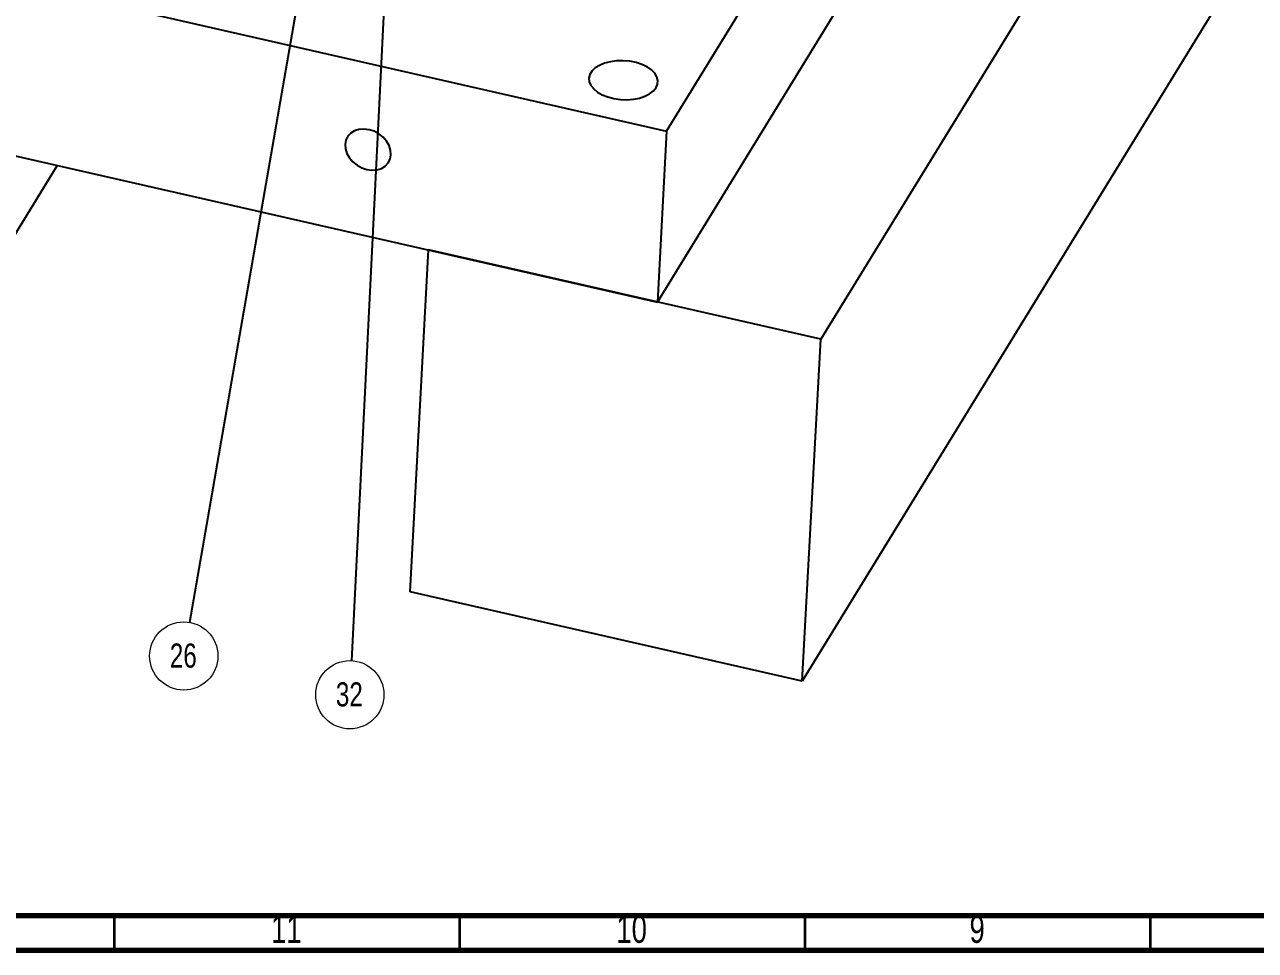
# Model space of a CAD drawing. Header units: millimetres. Extents: x 5 to 1512, y -497 to 895.
# Drawn here: x 937 to 1115.3, y 5 to 139.1 of the extents above; entities that cross this region are included whole.
import ezdxf

# ---------------------------------------------------------------- set-up
doc = ezdxf.new("R2010")
doc.units = ezdxf.units.MM
doc.styles.add('SLDTEXTSTYLE13', font='TXT', dxfattribs={"width": 0.75})
doc.dimstyles.new('SLDDIMSTYLE2', dxfattribs={"dimtxt": 0.18, "dimasz": 1.016, "dimexe": 0, "dimexo": 0.0625, "dimgap": 0, "dimtad": 0, "dimtih": 1, "dimtoh": 1, "dimdec": 0, "dimrnd": 1e-09, "dimzin": 0, "dimdsep": 46, "dimtxsty": 'Standard', "dimblk1": 'DOT', "dimblk2": 'DOT', "dimsah": 1, "dimcen": 0.09, "dimadec": 0, "dimazin": 0, "dimtfac": 1.016, "dimtdec": 0, "dimtofl": 0, "dimtmove": 0, "dimatfit": 3, "dimldrblk": 'DOT', "dimfxl": 1, "dimfrac": 2, "dimtolj": 1, "dimtzin": 0, "dimarcsym": 0})

# ---------------------------------------------------------------- blocks, each defined once
blk = doc.blocks.new('SW_NOTE_45')
at = {"color": 0, "linetype": 'Continuous', "lineweight": 0}
blk.add_circle((-0.85, -4.87), 4.94, dxfattribs=at)
at = {"color": 0, "linetype": 'Continuous', "lineweight": 0, "insert": (-0.92, -3.06), "char_height": 3.5, "attachment_point": 2, "style": 'SLDTEXTSTYLE13'}
blk.add_mtext('26', dxfattribs=at)
blk = doc.blocks.new('_Dot')
at = {"color": 0, "linetype": 'ByBlock', "lineweight": -2}
blk.add_line((-0.5, 0), (-1, 0), dxfattribs=at)
at = {"color": 0, "linetype": 'ByBlock', "const_width": 0.5}
blk.add_lwpolyline([(-0.25, 0, 1), (0.25, 0, 1)], format="xyb", close=True, dxfattribs=at)
blk = doc.blocks.new('SW_NOTE_49')
at = {"color": 0, "linetype": 'Continuous', "lineweight": 0}
blk.add_circle((-0.24, -4.93), 4.94, dxfattribs=at)
at = {"color": 0, "linetype": 'Continuous', "lineweight": 0, "insert": (-0.31, -3.12), "char_height": 3.5, "attachment_point": 2, "style": 'SLDTEXTSTYLE13'}
blk.add_mtext('32', dxfattribs=at)

msp = doc.modelspace()

# ---------------------------------------------------------------- linework, layer by layer
at = {"color": 7, "linetype": 'Continuous', "lineweight": 25}
for p, q in [((1029.994, 123.664), (1090.798, 222.788)), ((1028.646, 98.901), (1089.45, 198.025)), ((1113.109, 192.635), (1052.305, 93.511)), ((769.749, 182.955), (1029.994, 123.664)), ((768.402, 158.192), (1028.646, 98.901)), ((1110.414, 143.109), (1049.61, 43.985)), ((1029.994, 123.664), (1028.646, 98.901)), ((941.741, 118.701), (914.756, 74.709)), ((992.829, 56.922), (995.524, 106.448)), ((1052.305, 93.511), (995.524, 106.448)), ((1049.61, 43.985), (1052.305, 93.511)), ((1049.61, 43.985), (992.829, 56.922))]:
    msp.add_line(p, q, dxfattribs=at)
at = {"color": 7, "linetype": 'Continuous', "lineweight": 70}
for p, q in [((1490, 10), (10, 10)), ((1495, 5), (5, 5))]:
    msp.add_line(p, q, dxfattribs=at)
at = {"color": 7, "linetype": 'Continuous', "lineweight": 35}
for p, q in [((950, 10), (950, 5)), ((1000, 10), (1000, 5)), ((1050, 10), (1050, 5)), ((1100, 10), (1100, 5))]:
    msp.add_line(p, q, dxfattribs=at)
at = {"color": 7, "linetype": 'Continuous', "lineweight": 25, "flags": 128}
for points in [[(1028.462, 129.959), (1028.68, 130.473), (1028.718, 131.006), (1028.576, 131.541), (1028.259, 132.057), (1027.779, 132.537), (1027.152, 132.962), (1026.401, 133.318), (1025.554, 133.592), (1024.641, 133.773), (1023.695, 133.855), (1022.751, 133.836), (1021.841, 133.715), (1021, 133.497), (1020.258, 133.191), (1019.641, 132.807), (1019.173, 132.359), (1018.868, 131.863), (1018.74, 131.337), (1018.792, 130.8), (1019.022, 130.272), (1019.423, 129.772), (1019.979, 129.317), (1020.671, 128.925), (1021.473, 128.609), (1022.358, 128.381), (1023.291, 128.248), (1024.241, 128.217), (1025.172, 128.287), (1026.051, 128.457), (1026.846, 128.72), (1027.529, 129.067), (1028.074, 129.485), (1028.462, 129.959)], [(986.577, 118.096), (987.318, 118.001), (988.03, 118.055), (988.677, 118.256), (989.226, 118.594), (989.651, 119.052), (989.929, 119.606), (990.047, 120.23), (989.999, 120.892), (989.787, 121.559), (989.422, 122.196), (988.923, 122.773), (988.313, 123.261), (987.625, 123.634), (986.892, 123.874), (986.151, 123.97), (985.439, 123.915), (984.792, 123.714), (984.243, 123.376), (983.819, 122.918), (983.54, 122.364), (983.422, 121.74), (983.47, 121.078), (983.682, 120.411), (984.047, 119.774), (984.547, 119.197), (985.156, 118.71), (985.844, 118.336), (986.577, 118.096)]]:
    msp.add_lwpolyline(points, dxfattribs=at)

# ---------------------------------------------------------------- block references
at = {"color": 7, "linetype": 'Continuous', "lineweight": 0}
for name, p in [('SW_NOTE_45', (960.911, 52.513)), ('SW_NOTE_49', (984.352, 46.956))]:
    msp.add_blockref(name, p, dxfattribs=at)

# ---------------------------------------------------------------- texts
at = {"color": 7, "linetype": 'Continuous', "lineweight": 0, "attachment_point": 2, "style": 'SLDTEXTSTYLE13'}
for s, insert, char_height in [('11', (974.92, 10.06), 3.9688), ('10', (1024.92, 10.06), 3.9688), ('9', (1074.96, 10.06), 3.969)]:
    msp.add_mtext(s, dxfattribs=dict(at, insert=insert, char_height=char_height))

# ---------------------------------------------------------------- leaders
at = {"color": 7, "linetype": 'Continuous', "lineweight": 0}
for points in [[(992.257, 206.52), (984.352, 46.956)], [(983.97, 185.121), (960.911, 52.513)]]:
    msp.add_leader(points, dimstyle='SLDDIMSTYLE2', dxfattribs=at)

doc.saveas('drawing.dxf')
